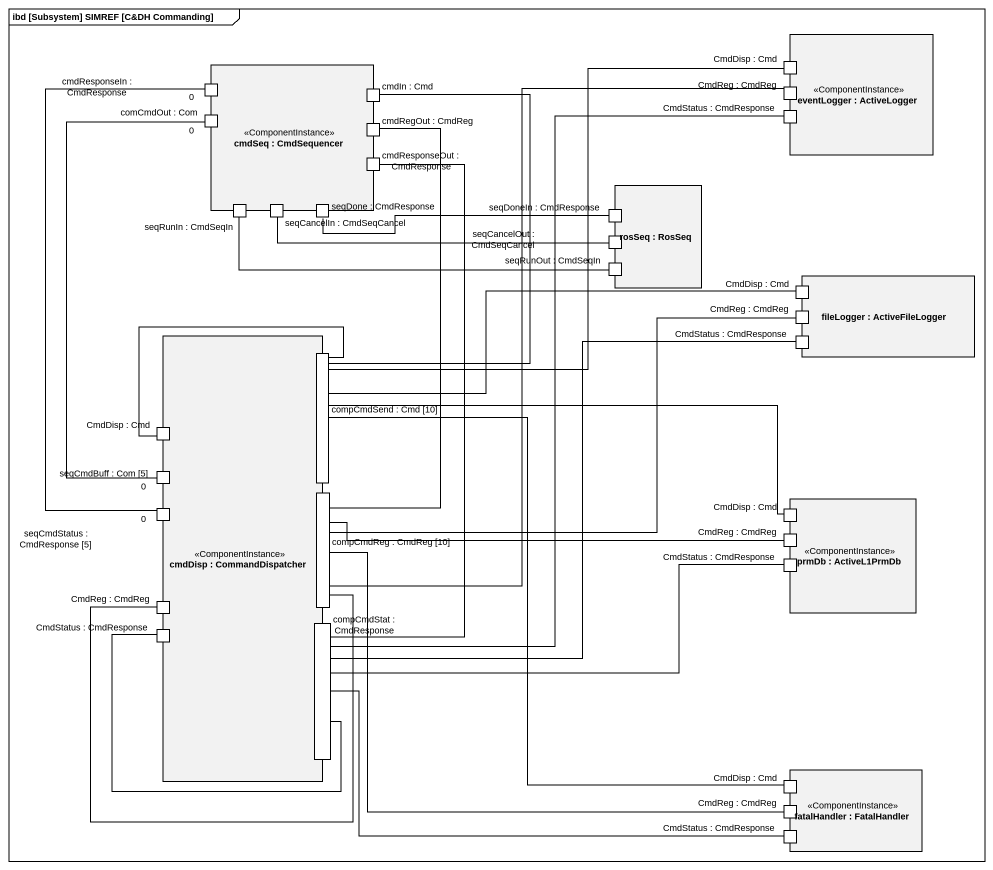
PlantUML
@startuml
mainframe ibd [Subsystem] SIMREF [C&DH Commanding]
rectangle "eventLogger : ActiveLogger" as eventLogger <<ComponentInstance>> {
  port "CmdDisp : Cmd" as CmdDisp_Cmd
  port "CmdReg : CmdReg" as CmdReg_CmdReg
  port "CmdStatus : CmdResponse" as CmdStatus_CmdResponse
}
rectangle "cmdSeq : CmdSequencer" as cmdSeq <<ComponentInstance>> {
  port "cmdResponseIn : CmdResponse" as cmdResponseIn_CmdResponse
  port "cmdIn : Cmd" as cmdIn_Cmd
  port "comCmdOut : Com" as comCmdOut_Com
  port "cmdRegOut : CmdReg" as cmdRegOut_CmdReg
  port "cmdResponseOut : CmdResponse" as cmdResponseOut_CmdResponse
  port "seqRunIn : CmdSeqIn" as seqRunIn_CmdSeqIn
  port "seqCancelIn : CmdSeqCancel" as seqCancelIn_CmdSeqCancel
  port "seqDone : CmdResponse" as seqDone_CmdResponse
}
rectangle "rosSeq : RosSeq" as rosSeq {
  port "seqCancelOut : CmdSeqCancel" as seqCancelOut_CmdSeqCancel
  port "seqDoneIn : CmdResponse" as seqDoneIn_CmdResponse
  port "seqRunOut : CmdSeqIn" as seqRunOut_CmdSeqIn
}
rectangle "fileLogger : ActiveFileLogger" as fileLogger {
  port "CmdDisp : Cmd" as CmdDisp_Cmd_2
  port "CmdReg : CmdReg" as CmdReg_CmdReg_2
  port "CmdStatus : CmdResponse" as CmdStatus_CmdResponse_2
}
rectangle "cmdDisp : CommandDispatcher" as cmdDisp <<ComponentInstance>> {
  port "compCmdSend : Cmd [10]" as compCmdSend_Cmd_10
  port "CmdDisp : Cmd" as CmdDisp_Cmd_3
  port "seqCmdBuff : Com [5]" as seqCmdBuff_Com_5
  port "seqCmdStatus : CmdResponse [5]" as seqCmdStatus_CmdResponse_5
  port "compCmdReg : CmdReg [10]" as compCmdReg_CmdReg_10
  port "CmdReg : CmdReg" as CmdReg_CmdReg_4
  port "CmdStatus : CmdResponse" as CmdStatus_CmdResponse_4
  port "compCmdStat : CmdResponse" as compCmdStat_CmdResponse
}
rectangle "prmDb : ActiveL1PrmDb" as prmDb <<ComponentInstance>> {
  port "CmdDisp : Cmd" as CmdDisp_Cmd_4
  port "CmdReg : CmdReg" as CmdReg_CmdReg_3
  port "CmdStatus : CmdResponse" as CmdStatus_CmdResponse_3
}
rectangle "fatalHandler : FatalHandler" as fatalHandler <<ComponentInstance>> {
  port "CmdDisp : Cmd" as CmdDisp_Cmd_5
  port "CmdReg : CmdReg" as CmdReg_CmdReg_5
  port "CmdStatus : CmdResponse" as CmdStatus_CmdResponse_5
}
CmdReg_CmdReg -- compCmdReg_CmdReg_10
comCmdOut_Com "0" -- "0" seqCmdBuff_Com_5
cmdRegOut_CmdReg -- compCmdReg_CmdReg_10
CmdStatus_CmdResponse -- compCmdStat_CmdResponse
cmdResponseOut_CmdResponse -- compCmdStat_CmdResponse
seqRunIn_CmdSeqIn -right- seqRunOut_CmdSeqIn
seqCancelIn_CmdSeqCancel -right- seqCancelOut_CmdSeqCancel
seqDone_CmdResponse -right- seqDoneIn_CmdResponse
CmdDisp_Cmd_2 -left- compCmdSend_Cmd_10
compCmdSend_Cmd_10 -up- cmdIn_Cmd
compCmdSend_Cmd_10 -up- CmdDisp_Cmd
compCmdSend_Cmd_10 -left- CmdDisp_Cmd_3
CmdStatus_CmdResponse_2 -- compCmdStat_CmdResponse
seqCmdStatus_CmdResponse_5 "0" -up- "0" cmdResponseIn_CmdResponse
compCmdReg_CmdReg_10 -right- CmdReg_CmdReg_2
CmdDisp_Cmd_4 -left- compCmdSend_Cmd_10
CmdReg_CmdReg_3 -left- compCmdReg_CmdReg_10
CmdStatus_CmdResponse_3 -left- compCmdStat_CmdResponse
CmdReg_CmdReg_4 -right- compCmdReg_CmdReg_10
CmdStatus_CmdResponse_4 -right- compCmdStat_CmdResponse
CmdDisp_Cmd_5 -up- compCmdSend_Cmd_10
CmdReg_CmdReg_5 -left- compCmdReg_CmdReg_10
CmdStatus_CmdResponse_5 -left- compCmdStat_CmdResponse
@enduml
